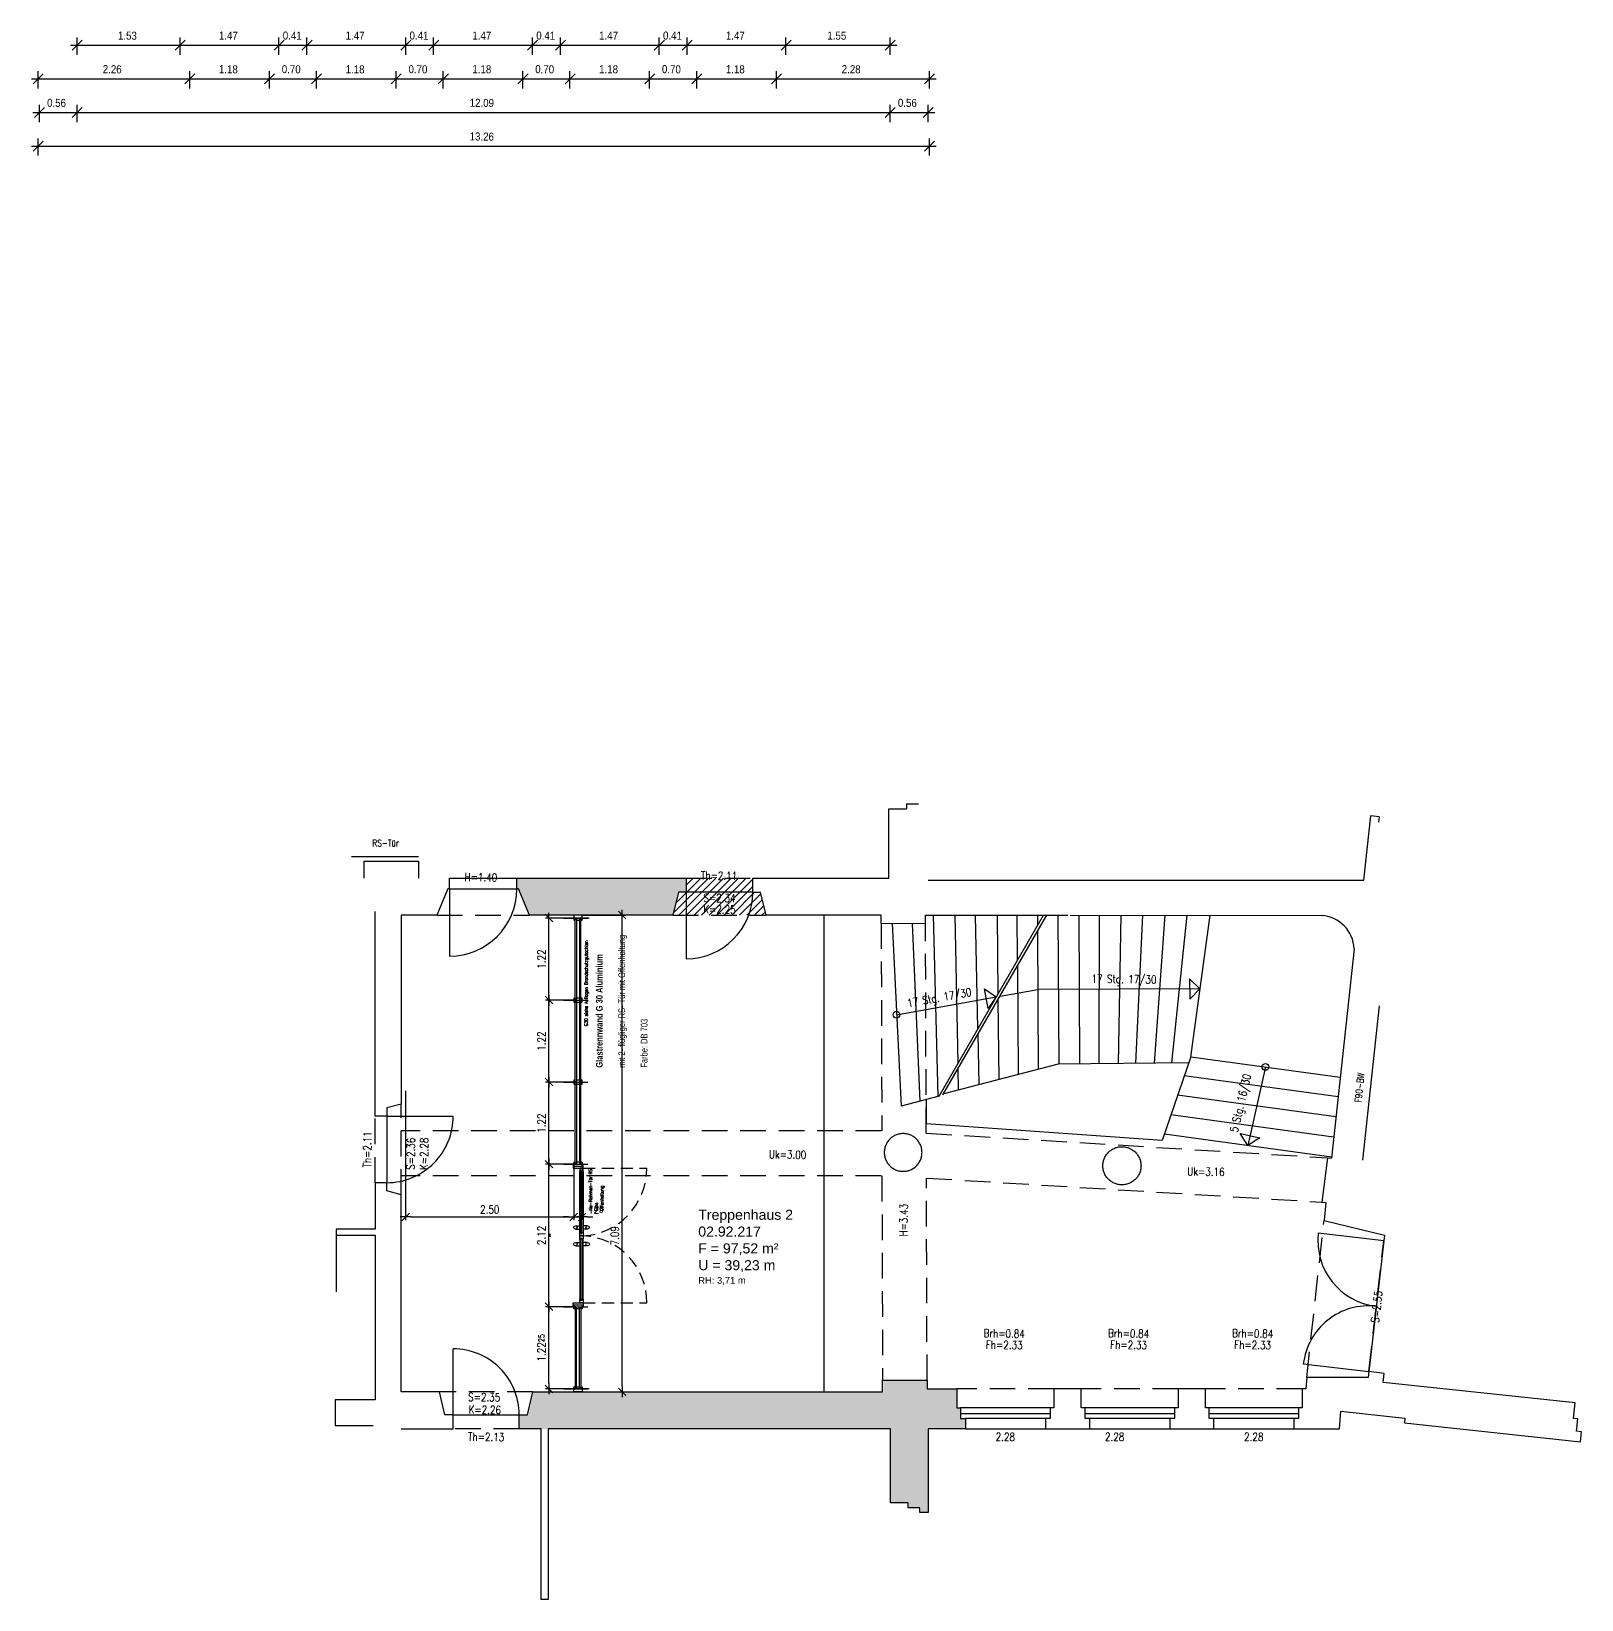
# Model space of a CAD drawing. Header units: metres. Extents: x 374 to 510, y -373 to -311.
# Drawn here: x 398.06 to 421.12, y -372.58 to -349.26 of the extents above; entities that cross this region are included whole.
import ezdxf
from ezdxf.enums import TextEntityAlignment as Align

# ---------------------------------------------------------------- set-up
doc = ezdxf.new("R2010")
doc.units = ezdxf.units.M
doc.header["$LTSCALE"] = 0.03
for name, pattern in [('DOT', [0]), ('GESTRICHELT', [9, 6, -3]), ('STRICHLINIE', [19.05, 12.7, -6.35]), ('STRICHPUNKT', [24, 12, -6, 0, -6])]:
    doc.linetypes.add(name, pattern=pattern)
doc.layers.get('0').update_dxf_attribs({"linetype": 'CONTINUOUS'})
doc.layers.get('Defpoints').update_dxf_attribs({"linetype": 'CONTINUOUS'})
for name, color, linetype in [('A_abriss', 44, '_ABBRUCH'), ('A_ansicht', 9, 'CONTINUOUS'), ('A_bemaßung', 2, 'CONTINUOUS'), ('A_BRANDSCHUTZ', 10, 'CONTINUOUS'), ('A_fenster', 7, 'CONTINUOUS'), ('A_höhen', 3, 'CONTINUOUS'), ('A_räume', 5, 'CONTINUOUS'), ('A_schraffur', 10, 'CONTINUOUS'), ('A_text', 5, 'CONTINUOUS'), ('A_treppe', 3, 'CONTINUOUS'), ('A_türen', 9, 'CONTINUOUS'), ('A_verdeckt', 8, 'STRICHLINIE'), ('A_wände', 4, 'CONTINUOUS'), ('A_WÄNDE_NEU', 6, 'CONTINUOUS'), ('CKMA0002', 2, 'CONTINUOUS')]:
    doc.layers.add(name, color=color, linetype=linetype)
doc.styles.add('BOLDSIMP_FNT', font='TXT', dxfattribs={"height": 1})
doc.styles.add('SIMPLEX', font='simplex.shx', dxfattribs={"width": 0.8, "height": 0.1})
doc.styles.add('SIMPLEXD', font='SIMPLEXD.shx', dxfattribs={"width": 0.8, "height": 0.12})
doc.styles.get("Standard").update_dxf_attribs({"font": 'ARIAL.TTF', "height": 1})
doc.linetypes.add('_ABBRUCH', pattern='A,25,[101,cadkon.shx,S=3.5,R=0,X=0,Y=0],25', length=50)
doc.dimstyles.new('DIN', dxfattribs={"dimtxt": 0.015, "dimasz": 0.08, "dimexe": 0.05, "dimexo": 0.244839, "dimgap": 0.05, "dimtad": 1, "dimdec": 4, "dimrnd": 0.0025, "dimzin": 0, "dimdsep": 46, "dimtxsty": 'SIMPLEXD', "dimblk": 'DIMCROSS', "dimblk1": 'DIMCROSS', "dimblk2": 'DIMCROSS', "dimsah": 1, "dimcen": 2.5, "dimdle": 0.04, "dimclrd": 252, "dimclre": 252, "dimclrt": 252, "dimadec": 0, "dimazin": 0, "dimtfac": 1, "dimtdec": 4, "dimtix": 1, "dimtmove": 2, "dimatfit": 3, "dimldrblk": 'DIMCROSS', "dimfxl": 1, "dimtvp": 1, "dimtolj": 1, "dimtzin": 0, "dimarcsym": 0})

# ---------------------------------------------------------------- blocks, each defined once
blk = doc.blocks.new('SLASH1')
at = {"layer": 'A_bemaßung', "color": 2, "linetype": 'Continuous'}
for p, q in [((0.07663, 0.07663), (-0.07319, -0.07319)), ((0, -0.14068), (0, 0.11466))]:
    blk.add_line(p, q, dxfattribs=at)
blk = doc.blocks.new('DIMCROSS')
at = {"color": 0, "linetype": 'ByBlock'}
blk.add_line((-1, 0), (1, 0), dxfattribs=at)
at = {"linetype": 'ByBlock'}
blk.add_line((-0.707107, -0.707107), (0.707107, 0.707107), dxfattribs=at)
blk = doc.blocks.new('*D52')
at = {"layer": 'CKMA0002', "color": 1, "lineweight": -2}
for p, q in [((406.251, -362.401), (406.901, -362.401)), ((406.851, -369.411), (406.851, -362.481)), ((406.251, -369.491), (406.901, -369.491))]:
    blk.add_line(p, q, dxfattribs=at)
at = {"layer": 'Defpoints', "color": 0}
for p in [(405.483, -362.401), (406.851, -362.401), (405.483, -369.491)]:
    blk.add_point(p, dxfattribs=at)
at = {"layer": 'CKMA0002', "color": 1, "lineweight": -2, "xscale": 0.08, "yscale": 0.08, "zscale": 0.08}
for p, rotation in [((406.851, -362.401), 90), ((406.851, -369.491), 270)]:
    blk.add_blockref('DIMCROSS', p, dxfattribs=dict(at, rotation=rotation))
at = {"layer": 'CKMA0002', "color": 6, "insert": (406.741, -367.17), "char_height": 0.12, "attachment_point": 5, "rotation": 90, "style": 'SIMPLEXD'}
blk.add_mtext('\\A1;7.09{\\A1\\H0.7x\\S;}', dxfattribs=at)
blk = doc.blocks.new('*D53')
at = {"layer": 'CKMA0002', "color": 1, "lineweight": -2}
for p, q in [((403.631, -365.016), (403.631, -366.94)), ((406.131, -366.088), (406.131, -366.94)), ((403.711, -366.89), (406.051, -366.89))]:
    blk.add_line(p, q, dxfattribs=at)
at = {"layer": 'Defpoints', "color": 0}
for p in [(403.631, -364.587), (406.131, -365.659), (406.131, -366.89)]:
    blk.add_point(p, dxfattribs=at)
at = {"layer": 'CKMA0002', "color": 1, "lineweight": -2, "xscale": 0.08, "yscale": 0.08, "zscale": 0.08, "rotation": 180}
blk.add_blockref('DIMCROSS', (403.631, -366.89), dxfattribs=at)
at = {"layer": 'CKMA0002', "color": 1, "lineweight": -2, "xscale": 0.08, "yscale": 0.08, "zscale": 0.08}
blk.add_blockref('DIMCROSS', (406.131, -366.89), dxfattribs=at)
at = {"layer": 'CKMA0002', "color": 6, "insert": (404.881, -366.78), "char_height": 0.12, "attachment_point": 5, "style": 'SIMPLEXD'}
blk.add_mtext('\\A1;2.50{\\A1\\H0.7x\\S;}', dxfattribs=at)
blk = doc.blocks.new('*D54')
at = {"layer": 'CKMA0002', "color": 1, "lineweight": -2}
for p, q in [((406.256, -366.075), (406.256, -366.94)), ((406.051, -366.89), (405.971, -366.89)), ((406.131, -366.89), (406.256, -366.89)), ((406.336, -366.89), (406.416, -366.89))]:
    blk.add_line(p, q, dxfattribs=at)
at = {"layer": 'Defpoints', "color": 0}
for p in [(406.131, -365.659), (406.256, -366.075), (406.256, -366.89)]:
    blk.add_point(p, dxfattribs=at)
at = {"layer": 'CKMA0002', "color": 1, "lineweight": -2, "xscale": 0.08, "yscale": 0.08, "zscale": 0.08}
blk.add_blockref('DIMCROSS', (406.131, -366.89), dxfattribs=at)
at = {"layer": 'CKMA0002', "color": 1, "lineweight": -2, "xscale": 0.08, "yscale": 0.08, "zscale": 0.08, "rotation": 180}
blk.add_blockref('DIMCROSS', (406.256, -366.89), dxfattribs=at)
at = {"layer": 'CKMA0002', "color": 6, "insert": (406.457, -366.78), "char_height": 0.12, "attachment_point": 5, "style": 'SIMPLEXD'}
blk.add_mtext('\\A1;12{\\A1\\H0.7x\\S5;}', dxfattribs=at)
blk = doc.blocks.new('*D75')
at = {"layer": 'CKMA0002', "color": 1, "linetype": 'Continuous', "lineweight": -2}
for p, q in [((406.161, -368.225), (405.711, -368.225)), ((405.761, -369.367), (405.761, -368.305)), ((406.361, -369.447), (405.711, -369.447))]:
    blk.add_line(p, q, dxfattribs=at)
at = {"layer": 'Defpoints', "color": 0, "linetype": 'Continuous'}
for p in [(405.761, -368.225), (406.407, -368.225), (406.607, -369.447)]:
    blk.add_point(p, dxfattribs=at)
at = {"layer": 'CKMA0002', "color": 1, "linetype": 'Continuous', "lineweight": -2, "xscale": 0.08, "yscale": 0.08, "zscale": 0.08}
for p, rotation in [((405.761, -368.225), 90), ((405.761, -369.447), 270)]:
    blk.add_blockref('DIMCROSS', p, dxfattribs=dict(at, rotation=rotation))
at = {"layer": 'CKMA0002', "color": 6, "linetype": 'Continuous', "insert": (405.651, -368.836), "char_height": 0.12, "attachment_point": 5, "rotation": 90, "style": 'SIMPLEXD'}
blk.add_mtext('\\A1;1.22{\\A1\\H0.7x\\S25;}', dxfattribs=at)
blk = doc.blocks.new('*D76')
at = {"layer": 'CKMA0002', "color": 1, "linetype": 'Continuous', "lineweight": -2}
for p, q in [((406.161, -366.105), (405.711, -366.105)), ((405.761, -368.145), (405.761, -366.185))]:
    blk.add_line(p, q, dxfattribs=at)
at = {"layer": 'Defpoints', "color": 0, "linetype": 'Continuous'}
for p in [(405.761, -366.105), (406.407, -366.105), (406.407, -368.225)]:
    blk.add_point(p, dxfattribs=at)
at = {"layer": 'CKMA0002', "color": 1, "linetype": 'Continuous', "lineweight": -2, "xscale": 0.08, "yscale": 0.08, "zscale": 0.08}
for p, rotation in [((405.761, -366.105), 90), ((405.761, -368.225), 270)]:
    blk.add_blockref('DIMCROSS', p, dxfattribs=dict(at, rotation=rotation))
at = {"layer": 'CKMA0002', "color": 6, "linetype": 'Continuous', "insert": (405.651, -367.165), "char_height": 0.12, "attachment_point": 5, "rotation": 90, "style": 'SIMPLEXD'}
blk.add_mtext('\\A1;2.12{\\A1\\H0.7x\\S;}', dxfattribs=at)
blk = doc.blocks.new('*D77')
at = {"layer": 'CKMA0002', "color": 1, "linetype": 'Continuous', "lineweight": -2}
for p, q in [((406.161, -364.885), (405.711, -364.885)), ((405.761, -366.025), (405.761, -364.965))]:
    blk.add_line(p, q, dxfattribs=at)
at = {"layer": 'Defpoints', "color": 0, "linetype": 'Continuous'}
for p in [(405.761, -364.885), (406.407, -364.885), (406.407, -366.105)]:
    blk.add_point(p, dxfattribs=at)
at = {"layer": 'CKMA0002', "color": 1, "linetype": 'Continuous', "lineweight": -2, "xscale": 0.08, "yscale": 0.08, "zscale": 0.08}
for p, rotation in [((405.761, -364.885), 90), ((405.761, -366.105), 270)]:
    blk.add_blockref('DIMCROSS', p, dxfattribs=dict(at, rotation=rotation))
at = {"layer": 'CKMA0002', "color": 6, "linetype": 'Continuous', "insert": (405.651, -365.495), "char_height": 0.12, "attachment_point": 5, "rotation": 90, "style": 'SIMPLEXD'}
blk.add_mtext('\\A1;1.22{\\A1\\H0.7x\\S;}', dxfattribs=at)
blk = doc.blocks.new('*D78')
at = {"layer": 'CKMA0002', "color": 1, "linetype": 'Continuous', "lineweight": -2}
for p, q in [((406.161, -363.665), (405.711, -363.665)), ((405.761, -364.805), (405.761, -363.745))]:
    blk.add_line(p, q, dxfattribs=at)
at = {"layer": 'Defpoints', "color": 0, "linetype": 'Continuous'}
for p in [(405.761, -363.665), (406.407, -363.665), (406.407, -364.885)]:
    blk.add_point(p, dxfattribs=at)
at = {"layer": 'CKMA0002', "color": 1, "linetype": 'Continuous', "lineweight": -2, "xscale": 0.08, "yscale": 0.08, "zscale": 0.08}
for p, rotation in [((405.761, -363.665), 90), ((405.761, -364.885), 270)]:
    blk.add_blockref('DIMCROSS', p, dxfattribs=dict(at, rotation=rotation))
at = {"layer": 'CKMA0002', "color": 6, "linetype": 'Continuous', "insert": (405.651, -364.275), "char_height": 0.12, "attachment_point": 5, "rotation": 90, "style": 'SIMPLEXD'}
blk.add_mtext('\\A1;1.22{\\A1\\H0.7x\\S;}', dxfattribs=at)
blk = doc.blocks.new('*D79')
at = {"layer": 'CKMA0002', "color": 1, "linetype": 'Continuous', "lineweight": -2}
for p, q in [((406.361, -362.445), (405.711, -362.445)), ((405.761, -363.585), (405.761, -362.525))]:
    blk.add_line(p, q, dxfattribs=at)
at = {"layer": 'Defpoints', "color": 0, "linetype": 'Continuous'}
for p in [(405.761, -362.445), (406.407, -362.445), (406.407, -363.665)]:
    blk.add_point(p, dxfattribs=at)
at = {"layer": 'CKMA0002', "color": 1, "linetype": 'Continuous', "lineweight": -2, "xscale": 0.08, "yscale": 0.08, "zscale": 0.08}
for p, rotation in [((405.761, -362.445), 90), ((405.761, -363.665), 270)]:
    blk.add_blockref('DIMCROSS', p, dxfattribs=dict(at, rotation=rotation))
at = {"layer": 'CKMA0002', "color": 6, "linetype": 'Continuous', "insert": (405.651, -363.055), "char_height": 0.12, "attachment_point": 5, "rotation": 90, "style": 'SIMPLEXD'}
blk.add_mtext('\\A1;1.22{\\A1\\H0.7x\\S;}', dxfattribs=at)

msp = doc.modelspace()

# ---------------------------------------------------------------- hatches: boundary and pattern name
at = {"layer": 'A_schraffur', "linetype": 'Continuous'}
for points in [[(405.29345, -361.8513), (407.81326, -361.85118), (407.81326, -362.06112), (407.70077, -362.06112), (407.61329, -362.40111), (405.48344, -362.4011), (405.31841, -362.01149), (405.29345, -362.01149)], [(405.53341, -369.49111), (410.73478, -369.49111), (410.73316, -369.31501), (411.39614, -369.31266), (411.39641, -369.44842), (411.83948, -369.44752), (411.83948, -369.72754), (411.89447, -369.72752), (411.89448, -369.88754), (411.96448, -369.88755), (411.96448, -370.03955), (411.40911, -370.03955), (411.40922, -371.28352), (411.28995, -371.28353), (411.28995, -371.21352), (411.11497, -371.21352), (411.11497, -371.14102), (410.84998, -371.14102), (410.84999, -370.0411), (405.76029, -370.0411), (405.65839, -370.04109), (405.32841, -370.04109), (405.32842, -369.83108), (405.45341, -369.83107)]]:
    msp.add_hatch(color=253, dxfattribs=at).paths.add_polyline_path(points)
h = msp.add_hatch(dxfattribs=at)
h.set_pattern_fill('ANSI31', color=256, scale=0.025, style=0)
h.set_pattern_definition([(45, (0, -35.0629), (-0.056126601, 0.056126601), [])])
h.paths.add_polyline_path([(408.90598, -362.06114), (408.79348, -362.06115), (408.79347, -361.8513), (407.80353, -361.85131), (407.80354, -362.06113), (407.69104, -362.06113), (407.60356, -362.40112), (408.99347, -362.4011)])

# ---------------------------------------------------------------- linework, layer by layer
at = {"layer": 'A_abriss', "ltscale": 0.3}
for p, q in [((404.28372, -361.85131), (405.28372, -361.85131)), ((404.28372, -362.0115), (405.28372, -362.0115)), ((407.80354, -362.06113), (407.80355, -363.05107)), ((408.79348, -362.06115), (407.80354, -362.06113))]:
    msp.add_line(p, q, dxfattribs=at)
msp.add_arc((407.80354, -362.06113), 0.98994, 270.000576, 359.998842, dxfattribs=at)
at = {"layer": 'A_ansicht', "color": 9, "linetype": 'Continuous'}
for p, q in [((413.21466, -369.72754), (411.88474, -369.72753)), ((415.06456, -369.72754), (413.73461, -369.72753)), ((416.90944, -369.72755), (415.57951, -369.72755)), ((411.95473, -370.03956), (413.14465, -370.03957)), ((413.80462, -370.03957), (414.99454, -370.03957)), ((415.6495, -370.03958), (416.83943, -370.03956))]:
    msp.add_line(p, q, dxfattribs=at)
at = {"layer": 'A_bemaßung', "linetype": 'Continuous'}
for p, q in [((398.64409, -349.46633), (410.93633, -349.46634)), ((398.06436, -349.96635), (411.51935, -349.96633)), ((398.08436, -350.46635), (411.49936, -350.46634)), ((398.06437, -350.96633), (411.51936, -350.96633))]:
    msp.add_line(p, q, dxfattribs=at)
at = {"layer": 'A_fenster', "linetype": 'Continuous'}
for p, q in [((413.21465, -369.81755), (411.88475, -369.81752)), ((413.14464, -369.88755), (411.95475, -369.88752)), ((415.06454, -369.81752), (413.73461, -369.81754)), ((414.99455, -369.88754), (413.80462, -369.88755)), ((416.90943, -369.81754), (415.57952, -369.81754)), ((416.83942, -369.88753), (415.64952, -369.88753))]:
    msp.add_line(p, q, dxfattribs=at)
at = {"layer": 'A_treppe', "linetype": 'Continuous'}
for p, q in [((411.55223, -365.09501), (411.48317, -362.40104)), ((411.79621, -362.40111), (411.84132, -364.61031)), ((412.14261, -364.08848), (412.10639, -362.40116)), ((412.42639, -362.4012), (412.43845, -363.57606)), ((412.73226, -363.06714), (412.72739, -362.40129)), ((413.02941, -362.40132), (413.02986, -362.55167)), ((413.35228, -364.61688), (413.33336, -362.40273)), ((413.64336, -362.40142), (413.65114, -364.61374)), ((413.94308, -364.61066), (413.94748, -362.40148)), ((414.26782, -362.40153), (414.22679, -364.60769)), ((414.49, -364.60492), (414.59517, -362.40158)), ((414.92188, -362.40164), (414.76355, -364.60204)), ((415.02446, -364.5993), (415.25466, -362.4017)), ((415.59032, -362.40175), (415.30314, -364.51525)), ((410.8643, -362.52327), (410.99859, -365.24161)), ((411.16483, -362.52554), (411.27567, -365.16824)), ((413.03014, -362.63781), (413.03662, -364.69488)), ((412.74474, -364.77041), (412.73289, -363.15267)), ((412.43931, -363.66117), (412.45148, -364.84629)), ((412.16049, -364.92159), (412.14438, -364.17198)), ((415.30608, -364.50655), (414.88162, -365.75542)), ((415.30608, -364.50655), (417.52894, -364.8124)), ((413.33743, -364.61705), (411.63278, -365.05815)), ((411.84304, -364.69394), (411.84932, -365.00209)), ((415.27545, -364.59667), (413.33743, -364.61705)), ((417.49698, -365.10604), (415.20933, -364.79127)), ((411.56316, -365.0921), (410.99859, -365.24161)), ((411.37843, -365.50602), (411.37736, -365.14131)), ((417.46475, -365.40231), (415.11168, -365.07853)), ((417.43217, -365.70195), (415.01293, -365.36908)), ((414.88162, -365.75542), (411.37843, -365.50602)), ((417.39986, -365.99879), (414.91511, -365.65689)), ((417.3414, -366.01005), (417.39798, -366.01618))]:
    msp.add_line(p, q, dxfattribs=at)
at = {"layer": 'A_treppe', "color": 1, "linetype": 'Continuous'}
for p, q in [((412.47022, -363.60761), (413.03282, -363.50715)), ((415.44116, -363.49954), (413.03282, -363.50714)), ((410.93144, -363.88243), (412.41448, -363.61758)), ((416.41749, -364.65947), (416.15749, -365.82784))]:
    msp.add_line(p, q, dxfattribs=at)
for points in [[(415.44116, -363.49954), (415.29069, -363.35002), (415.29162, -363.65002), (415.44116, -363.49954)], [(412.41448, -363.61758), (412.2932, -363.79161), (412.24043, -363.49629), (412.41448, -363.61758)], [(416.15749, -365.82784), (416.04338, -365.64902), (416.33631, -365.71372), (416.15749, -365.82784)]]:
    msp.add_lwpolyline(points, dxfattribs=at)
for centre in [(410.93146, -363.88245), (416.41749, -364.65947)]:
    msp.add_circle(centre, 0.05, dxfattribs=at)
at = {"layer": 'A_türen', "color": 10, "linetype": 'Continuous'}
for p, q in [((403.82435, -361.5338), (402.82435, -361.5338)), ((404.28372, -362.0115), (405.28372, -362.0115)), ((404.28372, -362.0115), (404.28372, -363.0115)), ((403.34883, -365.39082), (404.33875, -365.39081)), ((403.34883, -365.39082), (403.34884, -366.38074)), ((418.17756, -367.24397), (417.20397, -367.13261)), ((418.17756, -367.24397), (417.95487, -369.19115)), ((404.33875, -369.83108), (404.33875, -368.85117)), ((417.95487, -369.19115), (416.98127, -369.07982)), ((404.33875, -369.83108), (405.31868, -369.83109))]:
    msp.add_line(p, q, dxfattribs=at)
at = {"layer": 'A_türen', "color": 10, "linetype": 'GESTRICHELT'}
for p, q in [((406.27095, -366.16511), (407.21595, -366.16511)), ((406.27095, -368.16511), (407.21595, -368.16511))]:
    msp.add_line(p, q, dxfattribs=at)
at = {"layer": 'A_türen', "linetype": 'Continuous'}
msp.add_line((402.59984, -367.16101), (402.59982, -368.00596), dxfattribs=at)
at = {"layer": 'A_türen', "color": 10, "linetype": 'Continuous'}
for centre, radius, start, end in [((404.28372, -362.0115), 1, 270, 0), ((403.34883, -365.39082), 0.98993, 270.000576, 0.000579), ((418.17756, -367.24397), 0.97993, 173.476721, 263.476475), ((417.95488, -369.19115), 0.97994, 83.475493, 173.47641), ((404.33875, -369.83108), 0.97994, 359.999415, 90.000003)]:
    msp.add_arc(centre, radius, start, end, dxfattribs=at)
at = {"layer": 'A_türen', "color": 10, "linetype": 'GESTRICHELT'}
for centre, radius, start, end in [((406.21834, -366.17364), 0.99765, 273.022867, 0.489868), ((406.22698, -368.15792), 0.989, 359.583302, 87.451789)]:
    msp.add_arc(centre, radius, start, end, dxfattribs=at)
at = {"layer": 'A_verdeckt', "linetype": 'STRICHLINIE'}
for p, q in [((406.3964, -361.85131), (406.85188, -361.8513)), ((407.80353, -361.85131), (408.79347, -361.8513)), ((404.09376, -362.40111), (405.47368, -362.40112)), ((407.60356, -362.40112), (408.99347, -362.4011)), ((410.70243, -362.52204), (410.71197, -365.6109)), ((411.37346, -365.64604), (411.36242, -362.52703)), ((403.56378, -366.56085), (403.5638, -365.21093)), ((403.17979, -366.38074), (403.1798, -365.39082)), ((410.70336, -365.61092), (403.56381, -365.6109)), ((411.37346, -365.64604), (417.3414, -366.01005)), ((410.70336, -366.28088), (403.5638, -366.28088)), ((410.71404, -366.28085), (410.72343, -369.31502)), ((411.38642, -369.31704), (411.37579, -366.3113)), ((411.37579, -366.3113), (417.25741, -366.67005)), ((417.03179, -369.27706), (417.28882, -366.94207)), ((417.95497, -369.19029), (418.17765, -367.24319)), ((405.52368, -369.49112), (404.13377, -369.49113)), ((413.26965, -369.44755), (411.82975, -369.44753)), ((415.11952, -369.44753), (413.67964, -369.44752)), ((416.96442, -369.44753), (415.5245, -369.44753)), ((405.31868, -370.04112), (404.33876, -370.04112))]:
    msp.add_line(p, q, dxfattribs=at)
at = {"layer": 'A_verdeckt', "linetype": 'Continuous'}
for p, q in [((411.56316, -365.0921), (413.11598, -362.40254)), ((411.62218, -365.07646), (413.16596, -362.40256))]:
    msp.add_line(p, q, dxfattribs=at)
at = {"layer": 'A_wände', "linetype": 'Continuous'}
for p, q in [((411.08187, -360.74607), (411.08186, -360.81855)), ((411.08187, -360.74607), (411.25685, -360.74608)), ((410.81687, -360.81856), (411.08186, -360.81855)), ((410.81688, -361.85129), (410.81687, -360.81856)), ((417.88099, -361.87956), (417.98289, -360.92543)), ((418.1073, -360.93874), (417.98289, -360.92543)), ((418.1073, -360.93874), (418.0988, -361.01825)), ((404.28372, -362.0115), (404.28372, -361.85131)), ((405.28372, -361.85131), (406.85188, -361.8513)), ((405.28372, -362.0115), (405.28372, -361.85131)), ((406.85188, -361.8513), (407.80353, -361.85131)), ((407.80353, -361.85131), (407.80354, -362.06113)), ((408.79347, -361.8513), (410.81688, -361.85129)), ((408.79348, -362.06115), (408.79347, -361.8513)), ((411.39936, -361.87956), (417.88099, -361.87956)), ((404.25875, -362.0115), (404.09376, -362.40111)), ((404.28372, -362.0115), (404.25875, -362.0115)), ((405.30868, -362.0115), (405.28372, -362.0115)), ((405.47368, -362.40112), (405.30868, -362.0115)), ((407.69104, -362.06113), (407.60356, -362.40112)), ((407.80354, -362.06113), (407.69104, -362.06113)), ((408.79348, -362.06115), (408.90598, -362.06114)), ((408.99347, -362.4011), (408.90598, -362.06114)), ((403.1798, -365.39082), (403.1798, -362.34629)), ((403.5638, -362.40111), (403.56378, -365.21082)), ((404.09376, -362.40111), (403.5638, -362.40111)), ((407.60356, -362.40112), (405.47368, -362.40112)), ((410.70336, -362.4011), (408.99347, -362.4011)), ((410.70243, -362.52204), (410.70336, -362.4011)), ((411.36242, -362.52703), (411.36254, -362.40103)), ((411.36254, -362.40103), (413.47997, -362.40284)), ((413.51343, -362.40286), (417.24943, -362.40604)), ((410.70243, -362.52204), (411.36242, -362.52703)), ((417.73643, -362.90505), (417.39798, -366.01618)), ((418.10866, -363.74961), (417.8632, -366.04638)), ((403.56378, -365.21082), (403.34884, -365.26831)), ((403.34883, -365.39082), (403.1798, -365.39082)), ((403.34884, -365.26831), (403.34883, -365.39082)), ((417.3414, -366.01005), (417.25741, -366.67005)), ((417.3414, -366.01005), (417.39798, -366.01618)), ((417.25741, -366.67005), (417.31604, -366.67591)), ((417.31604, -366.67591), (417.28941, -366.94225)), ((417.28882, -366.94207), (418.1868, -367.16309)), ((418.1868, -367.16309), (418.17765, -367.24319))]:
    msp.add_line(p, q, dxfattribs=at)
for points in [[(411.31024, -365.93086), (411.30981, -365.91619), (411.30867, -365.90156), (411.30674, -365.88698), (411.30405, -365.87255), (411.30063, -365.85828), (411.29645, -365.84418), (411.29157, -365.83034), (411.28593, -365.81678), (411.27963, -365.80352), (411.27261, -365.79063), (411.26495, -365.7781), (411.25661, -365.76601), (411.24766, -365.75436), (411.23814, -365.74319), (411.22803, -365.73253), (411.21737, -365.72243), (411.20622, -365.71287), (411.19457, -365.70393), (411.18245, -365.69563), (411.16994, -365.68795), (411.15703, -365.68094), (411.1438, -365.67462), (411.13021, -365.669), (411.11637, -365.66412), (411.1023, -365.65993), (411.08801, -365.6565), (411.07357, -365.65383), (411.059, -365.6519), (411.04437, -365.65075), (411.0297, -365.65037), (411.015, -365.65077), (411.00038, -365.65191), (410.98582, -365.65384), (410.97137, -365.65652), (410.9571, -365.65994), (410.94302, -365.66411), (410.92917, -365.66902), (410.91559, -365.67463), (410.90236, -365.68096), (410.88945, -365.68795), (410.87693, -365.69562), (410.86484, -365.70395), (410.85318, -365.7129), (410.84202, -365.72243), (410.83135, -365.73255), (410.82126, -365.74319), (410.81171, -365.75437), (410.80276, -365.766), (410.79446, -365.7781), (410.78679, -365.79063), (410.77978, -365.80355), (410.77345, -365.8168), (410.76785, -365.83037), (410.76293, -365.84421), (410.75877, -365.8583), (410.75533, -365.87257), (410.75266, -365.88702), (410.75073, -365.90158), (410.7496, -365.91621), (410.74921, -365.9309), (410.74959, -365.94559), (410.75074, -365.96021), (410.75267, -365.97476), (410.75535, -365.9892), (410.75879, -366.00349), (410.76296, -366.01758), (410.76786, -366.0314), (410.77346, -366.04499), (410.77978, -366.05823), (410.7868, -366.07116), (410.79448, -366.08367), (410.80279, -366.09576), (410.81173, -366.10741), (410.82127, -366.11859), (410.83138, -366.12925), (410.84204, -366.13935), (410.85319, -366.14888), (410.86486, -366.15782), (410.87694, -366.16614), (410.88946, -366.1738), (410.90238, -366.18081), (410.91565, -366.18715), (410.92921, -366.19276), (410.94304, -366.19767), (410.95714, -366.20183), (410.97141, -366.20528), (410.98585, -366.20795), (411.00041, -366.20986), (411.01504, -366.21101), (411.02973, -366.21138), (411.04441, -366.21102), (411.05906, -366.20986), (411.07361, -366.20792), (411.08805, -366.20525), (411.10234, -366.20182), (411.11641, -366.19765), (411.13025, -366.19276), (411.14382, -366.18714), (411.15708, -366.18081), (411.16998, -366.17381), (411.18252, -366.16614), (411.19462, -366.15782), (411.20627, -366.14886), (411.21742, -366.13934), (411.22807, -366.12922), (411.2382, -366.11858), (411.24774, -366.1074), (411.25667, -366.09575), (411.26499, -366.08367), (411.27267, -366.07113), (411.27967, -366.05822), (411.28599, -366.04497), (411.29162, -366.03139), (411.29652, -366.01756), (411.30069, -366.00347), (411.30412, -365.98919), (411.30678, -365.97476), (411.30871, -365.96018), (411.30988, -365.94555), (411.31024, -365.93086)], [(414.56688, -366.11445), (414.56725, -366.12938), (414.56689, -366.14423), (414.5657, -366.15905), (414.56376, -366.17379), (414.56104, -366.1884), (414.55757, -366.20286), (414.55335, -366.21712), (414.54838, -366.23113), (414.5427, -366.24485), (414.53629, -366.25827), (414.5292, -366.27134), (414.52143, -366.28399), (414.513, -366.29625), (414.50396, -366.30804), (414.4943, -366.31934), (414.48405, -366.33012), (414.47327, -366.34036), (414.46198, -366.35001), (414.45019, -366.35905), (414.43793, -366.36747), (414.42525, -366.37525), (414.41218, -366.38232), (414.39876, -366.38873), (414.38503, -366.39441), (414.371, -366.39938), (414.35675, -366.40361), (414.34229, -366.40706), (414.32768, -366.40979), (414.31293, -366.41173), (414.29813, -366.41289), (414.28326, -366.41328), (414.2684, -366.41287), (414.25358, -366.41171), (414.23885, -366.40978), (414.22422, -366.40707), (414.20976, -366.40359), (414.19552, -366.39937), (414.1815, -366.39441), (414.16777, -366.38872), (414.15436, -366.38232), (414.1413, -366.37521), (414.1286, -366.36744), (414.11637, -366.35903), (414.10457, -366.34997), (414.09329, -366.34032), (414.0825, -366.33011), (414.07226, -366.31931), (414.06262, -366.30799), (414.05357, -366.29622), (414.04514, -366.28395), (414.03738, -366.27127), (414.03029, -366.25822), (414.02389, -366.2448), (414.0182, -366.23105), (414.01322, -366.21703), (414.00901, -366.20281), (414.00554, -366.18833), (414.00283, -366.1737), (414.00089, -366.15897), (413.99971, -366.14416), (413.99934, -366.1293), (413.99973, -366.11443), (414.00088, -366.09961), (414.00283, -366.08487), (414.00554, -366.07025), (414.00901, -366.0558), (414.01323, -366.04155), (414.01819, -366.02754), (414.02389, -366.0138), (414.03027, -366.00038), (414.03736, -365.9873), (414.04515, -365.97461), (414.05356, -365.96239), (414.06262, -365.95059), (414.07228, -365.93928), (414.08253, -365.9285), (414.09329, -365.91828), (414.1046, -365.90862), (414.11638, -365.89959), (414.12864, -365.89114), (414.14132, -365.88338), (414.15439, -365.8763), (414.16781, -365.86989), (414.18155, -365.86422), (414.19558, -365.85924), (414.20982, -365.85503), (414.22429, -365.85157), (414.23889, -365.84883), (414.25364, -365.8469), (414.26844, -365.84573), (414.28332, -365.84534), (414.29817, -365.84574), (414.31299, -365.84691), (414.32773, -365.84885), (414.34236, -365.85155), (414.35681, -365.85503), (414.37106, -365.85925), (414.38506, -365.86421), (414.39883, -365.86988), (414.41223, -365.8763), (414.42529, -365.88337), (414.43798, -365.89115), (414.45023, -365.89957), (414.46203, -365.90861), (414.47332, -365.91829), (414.4841, -365.92851), (414.49432, -365.9393), (414.50398, -365.95059), (414.51304, -365.96239), (414.52146, -365.97464), (414.52924, -365.98731), (414.53633, -366.00038), (414.54272, -366.01382), (414.54841, -366.02757), (414.55337, -366.04155), (414.55759, -366.05582), (414.56106, -366.07027), (414.56377, -366.08489), (414.56571, -366.09963), (414.56688, -366.11445)], [(403.5638, -370.0411), (404.33876, -370.04112), (404.33875, -369.83108), (404.21377, -369.8311), (404.13377, -369.49113), (403.56379, -369.49067), (403.56382, -366.56074), (403.34883, -366.50324), (403.34884, -366.38074), (403.17979, -366.38074), (403.1798, -367.07102), (402.59983, -367.07101), (402.59984, -367.16101), (403.1798, -367.16101), (403.17979, -369.61086), (402.58484, -369.61086), (402.58484, -369.99128), (403.14807, -369.99129)], [(417.53667, -369.77906), (418.49174, -369.88072), (418.48399, -369.95338), (421.10445, -370.23325), (421.12038, -370.08409), (421.04579, -370.07614), (421.06547, -369.89218), (421.00085, -369.88528), (421.02533, -369.65606), (418.17009, -369.35092), (418.18446, -369.21654), (417.95497, -369.19029), (417.9448, -369.27908), (417.03349, -369.27708), (417.0185, -369.44753), (416.96442, -369.44753), (416.96442, -369.72754), (416.90944, -369.72755), (416.90942, -369.88753), (416.83942, -369.88753), (416.83943, -370.03956), (417.52152, -370.03872), (417.53667, -369.77906)], [(405.44368, -369.83108), (405.52368, -369.49112), (410.72505, -369.4911), (410.72343, -369.31502), (411.38642, -369.31704), (411.3867, -369.44843), (411.82975, -369.44753), (411.82975, -369.72755), (411.88474, -369.72753), (411.88475, -369.88755), (411.95475, -369.88752), (411.95473, -370.03956), (411.39938, -370.03956), (411.39937, -371.28353), (411.28022, -371.28354), (411.28022, -371.21353), (411.10524, -371.21353), (411.10524, -371.14103), (410.84025, -371.14105), (410.84026, -370.04111), (405.75056, -370.04111), (405.75057, -372.58111), (405.64866, -372.58111), (405.64866, -370.0411), (405.31868, -370.04112), (405.31868, -369.83109), (405.44368, -369.83108)], [(413.80462, -369.88755), (413.73463, -369.88754), (413.73461, -369.72753), (413.67963, -369.72755), (413.67964, -369.44752), (413.26965, -369.44755), (413.26964, -369.72754), (413.21466, -369.72754), (413.21467, -369.88753), (413.14464, -369.88755), (413.14465, -370.03957), (413.80462, -370.03957), (413.80462, -369.88755)], [(415.5245, -369.44753), (415.11952, -369.44753), (415.11954, -369.72756), (415.06456, -369.72754), (415.06455, -369.88753), (414.99455, -369.88754), (414.99454, -370.03957), (415.6495, -370.03958), (415.64952, -369.88753), (415.57951, -369.88753), (415.57951, -369.72755), (415.5245, -369.72755), (415.5245, -369.44753)]]:
    msp.add_lwpolyline(points, dxfattribs=at)
msp.add_arc((417.22137, -362.92057), 0.51529, 1.725971, 86.878397, dxfattribs=at)
at = {"layer": 'A_WÄNDE_NEU'}
for p, q in [((403.00935, -361.6013), (403.00935, -361.8513)), ((403.00935, -361.6013), (403.82435, -361.6013)), ((403.82435, -361.6013), (403.82435, -361.85131)), ((406.22095, -367.1199), (406.22095, -366.21511)), ((406.27095, -366.21511), (406.27095, -367.1199)), ((406.22095, -367.2199), (406.22095, -368.11511)), ((406.27095, -368.11511), (406.27095, -367.2199))]:
    msp.add_line(p, q, dxfattribs=at)
at = {"layer": 'A_WÄNDE_NEU', "color": 1, "linetype": 'Continuous'}
msp.add_line((409.84841, -362.4011), (409.84844, -369.4911), dxfattribs=at)
at = {"layer": 'A_WÄNDE_NEU', "color": 1, "linetype": 'STRICHPUNKT'}
for p, q in [((405.97944, -362.44511), (406.40747, -362.44511)), ((405.97944, -363.66511), (406.40747, -363.66511)), ((405.97944, -364.88511), (406.40747, -364.88511)), ((405.97944, -366.10511), (406.40747, -366.10511)), ((405.97944, -368.22511), (406.40747, -368.22511)), ((405.97944, -369.44667), (406.40747, -369.44667))]:
    msp.add_line(p, q, dxfattribs=at)
at = {"layer": 'A_WÄNDE_NEU', "color": 1}
for p, q in [((406.15592, -367.0199), (406.22095, -367.0199)), ((406.15592, -367.0699), (406.22095, -367.0699)), ((406.33599, -367.0199), (406.27095, -367.0199)), ((406.33599, -367.0699), (406.27095, -367.0699)), ((406.15592, -367.2699), (406.22095, -367.2699)), ((406.15592, -367.3199), (406.22095, -367.3199)), ((406.33599, -367.2699), (406.27095, -367.2699)), ((406.33599, -367.3199), (406.27095, -367.3199))]:
    msp.add_line(p, q, dxfattribs=at)
at = {"layer": 'A_WÄNDE_NEU'}
for points in [[(406.13095, -362.40111), (406.13095, -362.47511), (406.15095, -362.47511)], [(406.23595, -362.47511), (406.25595, -362.47511), (406.25595, -362.40111), (406.13095, -362.40111)], [(406.17095, -362.47511), (406.21595, -362.47511)], [(406.15095, -363.63511), (406.13095, -363.63511)], [(406.13095, -363.63511), (406.13095, -363.69511), (406.25595, -363.69511), (406.25595, -363.63511), (406.23595, -363.63511)], [(406.21595, -363.63511), (406.17095, -363.63511)], [(406.15095, -364.85511), (406.13095, -364.85511)], [(406.13095, -364.85511), (406.13095, -364.91511), (406.25595, -364.91511), (406.25595, -364.85511), (406.23595, -364.85511)], [(406.21595, -364.85511), (406.17095, -364.85511)], [(406.12095, -366.10511), (406.12095, -366.16511), (406.27095, -366.16511), (406.27095, -366.10511), (406.25595, -366.10511)], [(406.15095, -366.07511), (406.13095, -366.07511)], [(406.13095, -366.07511), (406.13095, -366.13511), (406.25595, -366.13511), (406.25595, -366.07511), (406.23595, -366.07511)], [(406.21595, -366.07511), (406.17095, -366.07511)], [(406.22095, -366.16511), (406.22095, -366.21511), (406.23095, -366.21511)], [(406.25095, -366.21511), (406.27095, -366.21511), (406.27095, -366.16511), (406.22095, -366.16511)], [(406.22095, -367.1699), (406.22095, -367.1199), (406.23095, -367.1199)], [(406.25095, -367.1199), (406.27095, -367.1199), (406.27095, -367.1699), (406.22095, -367.1699)], [(406.12095, -368.22511), (406.12095, -368.16511), (406.27095, -368.16511), (406.27095, -368.22511), (406.25595, -368.22511)], [(406.13095, -368.25511), (406.13095, -368.19511), (406.25595, -368.19511), (406.25595, -368.25511), (406.23595, -368.25511)], [(406.15095, -368.25511), (406.13095, -368.25511)], [(406.21595, -368.25511), (406.17095, -368.25511)], [(406.13095, -369.49112), (406.13095, -369.41667), (406.15095, -369.41667)], [(406.23595, -369.41667), (406.25595, -369.41667), (406.25595, -369.49112), (406.13095, -369.49112)], [(406.17095, -369.41667), (406.21595, -369.41667)]]:
    msp.add_lwpolyline(points, dxfattribs=at)
at = {"layer": 'A_WÄNDE_NEU', "color": 1}
for points in [[(406.15095, -362.46011), (406.17095, -362.46011), (406.17095, -363.65011), (406.15095, -363.65011)], [(406.23595, -362.46011), (406.21595, -362.46011), (406.21595, -363.65011), (406.23595, -363.65011)], [(406.15095, -363.68011), (406.17095, -363.68011), (406.17095, -366.09011), (406.15095, -366.09011)], [(406.23595, -363.68011), (406.21595, -363.68011), (406.21595, -366.09011), (406.23595, -366.09011)], [(406.25095, -366.20011), (406.23095, -366.20011), (406.23095, -367.1349), (406.25095, -367.1349)], [(406.25095, -368.13011), (406.23095, -368.13011), (406.23095, -367.2049), (406.25095, -367.2049)], [(406.15095, -369.43167), (406.17095, -369.43167), (406.17095, -368.24011), (406.15095, -368.24011)], [(406.23595, -369.43167), (406.21595, -369.43167), (406.21595, -368.24011), (406.23595, -368.24011)]]:
    msp.add_lwpolyline(points, close=True, dxfattribs=at)
msp.add_lwpolyline([(406.13095, -366.10511), (406.12095, -366.10511)], dxfattribs=at)
at = {"layer": 'A_WÄNDE_NEU'}
for points in [[(406.22095, -367.2199), (406.22095, -367.1699), (406.27095, -367.1699), (406.27095, -367.2199)], [(406.22095, -368.16511), (406.22095, -368.11511), (406.27095, -368.11511), (406.27095, -368.16511)]]:
    msp.add_lwpolyline(points, close=True, dxfattribs=at)
for centre in [(406.15592, -367.0449), (406.33599, -367.0449), (406.15592, -367.2949), (406.33599, -367.2949)]:
    msp.add_circle(centre, 0.025, dxfattribs=at)

# ---------------------------------------------------------------- block references
at = {"layer": 'A_bemaßung', "color": 7}
for p in [(398.74411, -349.46634), (400.27701, -349.46634), (401.74692, -349.46633), (402.1619, -349.46635), (403.6318, -349.46634), (404.04677, -349.46635), (405.51669, -349.46634), (405.93167, -349.46633), (407.40157, -349.46634), (407.81655, -349.46632), (409.28646, -349.46635), (410.83635, -349.46635), (398.16436, -349.96634), (400.41949, -349.96632), (401.6044, -349.96634), (402.30437, -349.96633), (403.48929, -349.96633), (404.18925, -349.96632), (405.37418, -349.96634), (406.07414, -349.96634), (407.25907, -349.96633), (407.95902, -349.96633), (409.14395, -349.96633), (411.41936, -349.96633), (398.18436, -350.46634), (398.74409, -350.46634), (410.83634, -350.46634), (411.39937, -350.46634), (398.16436, -350.96633), (411.41937, -350.96634)]:
    msp.add_blockref('SLASH1', p, dxfattribs=at)

# ---------------------------------------------------------------- texts
at = {"layer": 'A_bemaßung', "color": 7, "linetype": 'DOT', "style": 'BOLDSIMP_FNT', "width": 0.9}
for s, p in [('1.53', (399.35112, -349.41632)), ('1.47', (400.85252, -349.41633)), ('0.41', (401.80268, -349.41633)), ('1.47', (402.73742, -349.41634)), ('0.41', (403.68758, -349.41632)), ('1.47', (404.62229, -349.41633)), ('0.41', (405.57246, -349.41633)), ('1.47', (406.50719, -349.41632)), ('0.41', (407.45735, -349.41633)), ('1.47', (408.39206, -349.41632)), ('1.55', (409.90198, -349.41634)), ('2.26', (399.12479, -349.91633)), ('1.18', (400.85251, -349.91632)), ('0.70', (401.78725, -349.91632)), ('1.18', (402.7374, -349.91632)), ('0.70', (403.67213, -349.91632)), ('1.18', (404.62227, -349.91632)), ('0.70', (405.55703, -349.91633)), ('1.18', (406.50717, -349.91633)), ('0.70', (407.44189, -349.91633)), ('1.18', (408.39204, -349.91633)), ('2.28', (410.11451, -349.91632)), ('0.56', (398.2971, -350.41634)), ('12.09', (404.58194, -350.41633)), ('0.56', (410.95071, -350.41632)), ('13.26', (404.58101, -350.91633))]:
    msp.add_text(s, height=0.12, rotation=359.3, dxfattribs=at).set_placement(p, align=Align.BOTTOM_LEFT)
at = {"layer": 'A_BRANDSCHUTZ', "linetype": 'Continuous', "insert": (403.13624, -361.28024, 0), "char_height": 0.1, "width": 1, "attachment_point": 1, "style": 'SIMPLEX'}
msp.add_mtext('RS-Tür', dxfattribs=at)
at = {"layer": 'A_BRANDSCHUTZ', "linetype": 'Continuous', "insert": (417.74534, -365.18193), "char_height": 0.1, "width": 1, "attachment_point": 1, "rotation": 84.358106, "style": 'SIMPLEX'}
msp.add_mtext('F90-BW', dxfattribs=at)
at = {"layer": 'A_höhen', "linetype": 'Continuous', "style": 'SIMPLEX', "width": 0.8}
for s, rotation, p in [('H=1.40', 359.1, (404.75061, -361.83797)), ('Th=2.11', 359.1, (408.29186, -361.81523)), ('S=2.34', 359.1, (408.29852, -362.14735)), ('K=2.25', 359.1, (408.29851, -362.31732)), ('Th=2.11', 89.1, (403.05981, -365.88577)), ('S=2.36', 89.1, (403.70729, -365.95058)), ('K=2.28', 89.1, (403.90434, -365.95058)), ('Uk=3.00', 359.1, (409.31123, -365.96228)), ('Uk=3.16', 359.1, (415.53301, -366.21649)), ('H=3.43', 89.1, (411.03601, -366.93805)), ('S=2.55', 83.3, (418.07173, -368.22514)), ('Brh=0.84', 359.1, (412.53319, -368.62313)), ('Brh=0.84', 359.1, (414.3831, -368.62312)), ('Brh=0.84', 359.1, (416.228, -368.62312)), ('Fh=2.33', 359.1, (412.53323, -368.79311)), ('Fh=2.33', 359.1, (414.38311, -368.79311)), ('Fh=2.33', 359.1, (416.228, -368.79313)), ('S=2.35', 359.1, (404.79896, -369.57048)), ('K=2.26', 359.1, (404.80887, -369.75762)), ('Th=2.13', 359.1, (404.82872, -370.16111)), ('2.28', 359.1, (412.54984, -370.15956)), ('2.28', 359.1, (414.17531, -370.15957)), ('2.28', 359.1, (416.24447, -370.15956))]:
    msp.add_text(s, height=0.12, rotation=rotation, dxfattribs=at).set_placement(p, align=Align.MIDDLE_CENTER)
at = {"layer": 'A_räume', "linetype": 'Continuous', "insert": (407.98244, -366.78246), "char_height": 0.15, "width": 6.6459, "attachment_point": 1}
msp.add_mtext('Treppenhaus 2\\P02.92.217\\PF = 97,52 m²\\PU = 39,23 m\\P{\\H0.6667x;RH: 3,71 m}', dxfattribs=at)
at = {"layer": 'A_text', "linetype": 'Continuous', "attachment_point": 1, "rotation": 90, "style": 'SIMPLEX'}
for s, insert, char_height, width in [('{\\fArial|b1|i0|c0|p34;Glastrennwand G 30 Aluminium\\P\\P\\fArial|b0|i0|c0|p34;mit 2- flügliger RS- Tür mit Offenhaltung\\P\\PFarbe: DB 703}', (406.46078, -364.67035), 0.1, 4.0764), ('G30 siehe Auflagen Brandschutzgutachten', (406.2886, -364.05219), 0.05, 1.4761), ('Alu-Rahmen-Tür RS\\PGlas\\POffenhaltung', (406.35461, -366.80214), 0.05, 1.4761)]:
    msp.add_mtext(s, dxfattribs=dict(at, insert=insert, char_height=char_height, width=width))
at = {"layer": 'A_treppe', "color": 1, "linetype": 'Continuous', "style": 'SIMPLEX', "width": 0.8}
for s, rotation, p in [('17 Stg. 17/30', 359.1, (414.31402, -363.35303)), ('17 Stg. 17/30', 10.1, (411.56742, -363.62783)), ('5 Stg. 16/30', 76.8, (416.04697, -365.19593))]:
    msp.add_text(s, height=0.12, rotation=rotation, dxfattribs=at).set_placement(p, align=Align.MIDDLE_CENTER)
at = {"layer": 'CKMA0002', "color": 6, "linetype": 'Continuous', "insert": (405.77579, -367.16511), "char_height": 0.015, "width": 0.15, "attachment_point": 5, "rotation": 90, "style": 'SIMPLEXD'}
msp.add_mtext('2.13{\\A1\\H0.7x\\S5;}', dxfattribs=at)

# ---------------------------------------------------------------- dimensions: what is measured, and where the dimension line sits
at = {"layer": 'CKMA0002'}
dim = msp.add_linear_dim(base=(406.85114, -362.40111), p1=(405.48341, -369.49112), p2=(405.48341, -362.40111), angle=90, text='7.09{\\A1\\H0.7x\\S;}', dimstyle='DIN', override={"dimexo": 0.767729, "dimclrd": 1, "dimclre": 1, "dimclrt": 6}, dxfattribs=at)
dim.commit()
dim.dimension.update_dxf_attribs({"geometry": '*D52', "text_midpoint": (406.74114, -367.17012), "dimtype": 160})
at = {"layer": 'CKMA0002', "linetype": 'Continuous'}
for base, p1, p2, text, override, picture, middle in [((405.76079, -362.44511), (406.40747, -363.66511), (406.40747, -362.44511), '1.22{\\A1\\H0.7x\\S;}', {"dimexo": 0.046677, "dimse1": 1, "dimclrd": 1, "dimclre": 1, "dimclrt": 6}, '*D79', (405.65079, -363.05511)), ((405.76079, -363.66511), (406.40747, -364.88511), (406.40747, -363.66511), '1.22{\\A1\\H0.7x\\S;}', {"dimexo": 0.246677, "dimse1": 1, "dimclrd": 1, "dimclre": 1, "dimclrt": 6}, '*D78', (405.65079, -364.27511)), ((405.76079, -364.88511), (406.40747, -366.10511), (406.40747, -364.88511), '1.22{\\A1\\H0.7x\\S;}', {"dimexo": 0.246677, "dimse1": 1, "dimclrd": 1, "dimclre": 1, "dimclrt": 6}, '*D77', (405.65079, -365.49511)), ((405.76079, -366.10511), (406.40747, -368.22511), (406.40747, -366.10511), '2.12{\\A1\\H0.7x\\S;}', {"dimexo": 0.246677, "dimse1": 1, "dimclrd": 1, "dimclre": 1, "dimclrt": 6}, '*D76', (405.65079, -367.16511)), ((405.76079, -368.22511), (406.60747, -369.44667), (406.40747, -368.22511), '1.22{\\A1\\H0.7x\\S25;}', {"dimexo": 0.246677, "dimclrd": 1, "dimclre": 1, "dimclrt": 6}, '*D75', (405.65079, -368.83589))]:
    dim = msp.add_linear_dim(base=base, p1=p1, p2=p2, angle=90, text=text, dimstyle='DIN', override=override, dxfattribs=at)
    dim.commit()
    dim.dimension.update_dxf_attribs({"geometry": picture, "text_midpoint": middle})
at = {"layer": 'CKMA0002'}
dim = msp.add_linear_dim(base=(406.13095, -366.89041), p1=(403.63095, -364.58706), p2=(406.13095, -365.65928), text='2.50{\\A1\\H0.7x\\S;}', dimstyle='DIN', override={"dimexo": 0.429135, "dimclrd": 1, "dimclre": 1, "dimclrt": 6}, dxfattribs=at)
dim.commit()
dim.dimension.update_dxf_attribs({"geometry": '*D53', "text_midpoint": (404.88095, -366.78041)})
dim = msp.add_linear_dim(base=(406.25595, -366.89041), p1=(406.13095, -365.65928), p2=(406.25595, -366.07511), text='12{\\A1\\H0.7x\\S5;}', dimstyle='DIN', override={"dimexo": 0, "dimse1": 1, "dimclrd": 1, "dimclre": 1, "dimclrt": 6}, dxfattribs=at)
dim.commit()
dim.dimension.update_dxf_attribs({"geometry": '*D54', "text_midpoint": (406.4574, -366.78041), "dimtype": 160})

doc.saveas('drawing.dxf')
